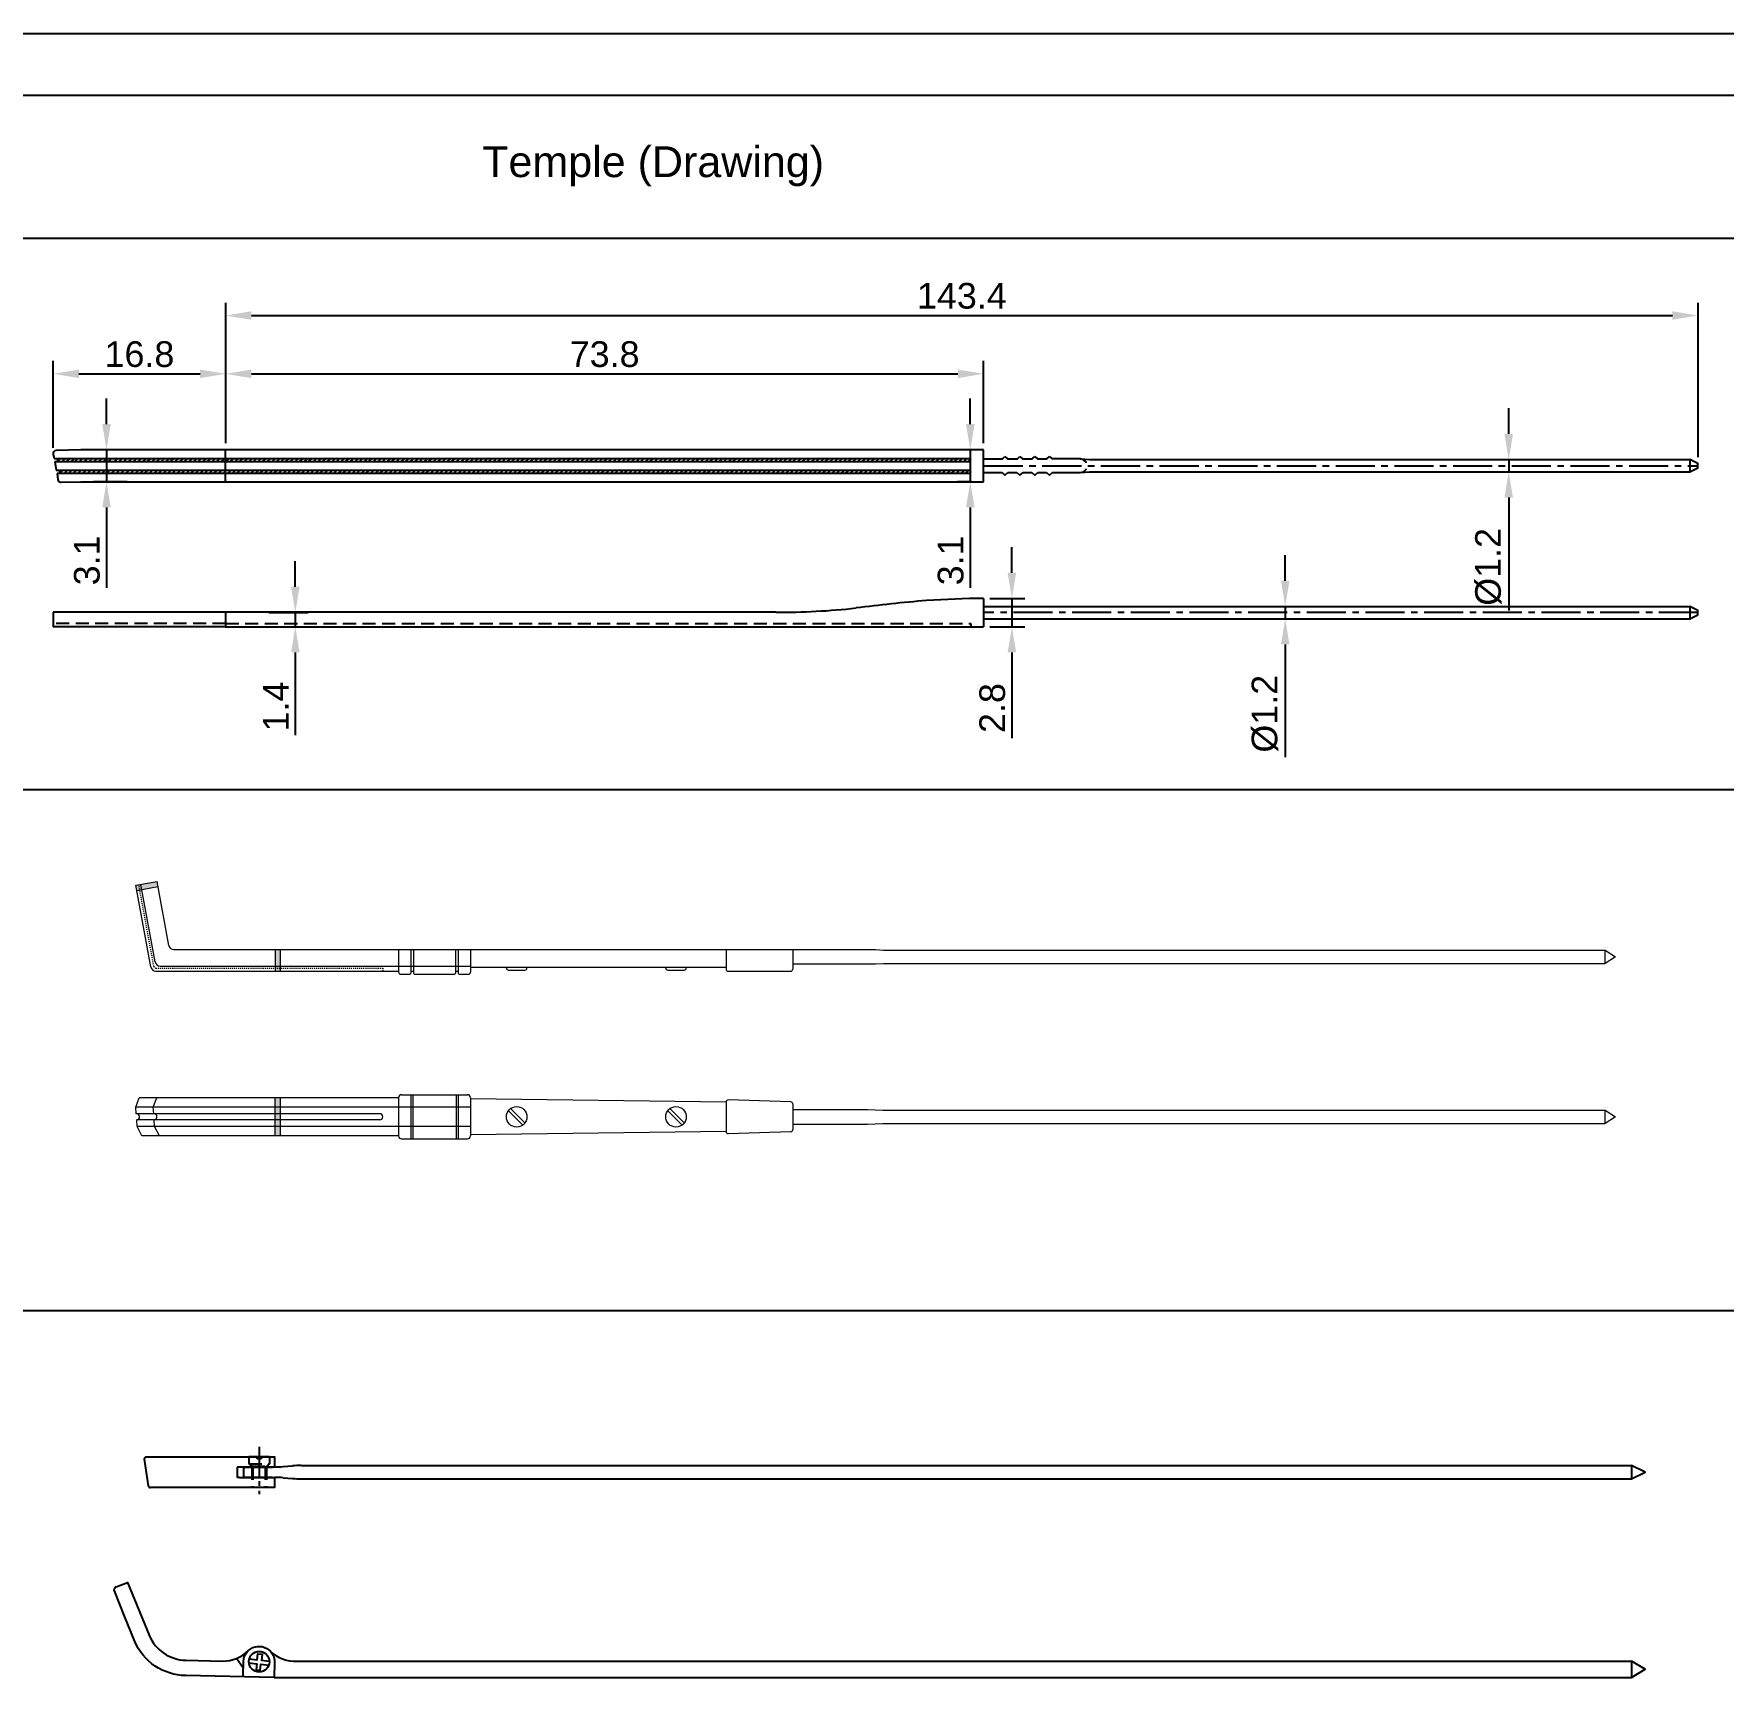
# Model space of a CAD drawing. Header units: millimetres. Extents: x 7018 to 13530, y 4187 to 5692.
# Drawn here: x 7103.1 to 7267.7, y 4661.3 to 4821.9 of the extents above; entities that cross this region are included whole.
import ezdxf

# ---------------------------------------------------------------- set-up
doc = ezdxf.new("R2010")
doc.units = ezdxf.units.MM
for name, pattern in [('CENTER2', [28.575, 19.05, -3.175, 3.175, -3.175]), ('HIDDEN', [9.525, 6.35, -3.175]), ('HIDDEN2', [0.1875, 0.125, -0.0625]), ('New Line1', [0.8, 0.5, -0.3])]:
    doc.linetypes.add(name, pattern=pattern)
for name, color, linetype in [('Center Line', 2, 'CENTER2'), ('Dimension', 3, 'Continuous'), ('Hidden Line', 1, 'HIDDEN2')]:
    doc.layers.add(name, color=color, linetype=linetype)
doc.styles.get("Standard").update_dxf_attribs({"font": 'arial.ttf'})
doc.styles.add('样式 1', font='romant.shx')
doc.dimstyles.new('ISO-25$0', dxfattribs={"dimtxt": 2.5, "dimasz": 2.5, "dimexe": 0.5, "dimexo": 1, "dimgap": 1, "dimtad": 0, "dimtih": 1, "dimtoh": 1, "dimdec": 1, "dimzin": 10, "dimdsep": 46, "dimlunit": 6, "dimtxsty": '样式 1', "dimcen": 0, "dimclrd": 256, "dimclre": 256, "dimclrt": 7, "dimazin": 0, "dimtfac": 1, "dimtdec": 1, "dimtofl": 0, "dimtmove": 0, "dimatfit": 0, "dimfxl": 1, "dimtolj": 1, "dimtzin": 10, "dimarcsym": 0})

# ---------------------------------------------------------------- blocks, each defined once
blk = doc.blocks.new('*D3167')
at = {"layer": 'Defpoints', "color": 0, "transparency": 16777216}
for p in [(7195.62, 4788.81), (7121.8, 4781.41), (7195.62, 4781.41)]:
    blk.add_point(p, dxfattribs=at)
at = {"layer": 'Dimension', "color": 0, "lineweight": -2, "transparency": 16777216}
for p, q in [((7121.8, 4782.04), (7121.8, 4790.06)), ((7195.62, 4782.04), (7195.62, 4790.06)), ((7124.3, 4788.81), (7193.12, 4788.81))]:
    blk.add_line(p, q, dxfattribs=at)
at = {"layer": 'Dimension', "color": 0, "transparency": 16777216}
for points in [[(7124.3, 4789.22), (7124.3, 4788.39), (7121.8, 4788.81)], [(7193.12, 4789.22), (7193.12, 4788.39), (7195.62, 4788.81)]]:
    blk.add_solid(points, dxfattribs=at)
at = {"layer": 'Dimension', "color": 0, "transparency": 16777216, "insert": (7158.71, 4790.71), "char_height": 2.5, "attachment_point": 5}
blk.add_mtext('73.8', dxfattribs=at)
blk = doc.blocks.new('*D3170')
at = {"layer": 'Defpoints', "color": 0, "transparency": 16777216}
for p in [(7121.8, 4788.81), (7105.01, 4780.98), (7121.8, 4781.41)]:
    blk.add_point(p, dxfattribs=at)
at = {"layer": 'Dimension', "color": 0, "lineweight": -2, "transparency": 16777216}
for p, q in [((7105.01, 4781.6), (7105.01, 4790.06)), ((7121.8, 4782.04), (7121.8, 4790.06)), ((7107.51, 4788.81), (7119.3, 4788.81))]:
    blk.add_line(p, q, dxfattribs=at)
at = {"layer": 'Dimension', "color": 0, "transparency": 16777216}
for points in [[(7107.51, 4789.22), (7107.51, 4788.39), (7105.01, 4788.81)], [(7119.3, 4789.22), (7119.3, 4788.39), (7121.8, 4788.81)]]:
    blk.add_solid(points, dxfattribs=at)
at = {"layer": 'Dimension', "color": 0, "transparency": 16777216, "insert": (7113.4, 4790.71), "char_height": 2.5, "attachment_point": 5}
blk.add_mtext('16.8', dxfattribs=at)
blk = doc.blocks.new('*D3168')
at = {"layer": 'Defpoints', "color": 0, "transparency": 16777216}
for p in [(7265.2, 4794.48), (7121.8, 4781.41), (7265.2, 4780.07)]:
    blk.add_point(p, dxfattribs=at)
at = {"layer": 'Dimension', "color": 0, "lineweight": -2, "transparency": 16777216}
for p, q in [((7121.8, 4782.04), (7121.8, 4795.73)), ((7265.2, 4780.69), (7265.2, 4795.73)), ((7124.3, 4794.48), (7262.7, 4794.48))]:
    blk.add_line(p, q, dxfattribs=at)
at = {"layer": 'Dimension', "color": 0, "transparency": 16777216}
for points in [[(7124.3, 4794.9), (7124.3, 4794.07), (7121.8, 4794.48)], [(7262.7, 4794.9), (7262.7, 4794.07), (7265.2, 4794.48)]]:
    blk.add_solid(points, dxfattribs=at)
at = {"layer": 'Dimension', "color": 0, "transparency": 16777216, "insert": (7193.5, 4796.39), "char_height": 2.5, "attachment_point": 5}
blk.add_mtext('143.4', dxfattribs=at)
blk = doc.blocks.new('*D3169')
at = {"layer": 'Defpoints', "color": 0, "transparency": 16777216}
for p in [(7112.85, 4781.41), (7110.19, 4778.3), (7112.85, 4778.3)]:
    blk.add_point(p, dxfattribs=at)
at = {"layer": 'Dimension', "color": 0, "lineweight": -2, "transparency": 16777216}
for p, q in [((7110.19, 4783.91), (7110.19, 4786.41)), ((7112.22, 4781.41), (7108.94, 4781.41)), ((7110.19, 4781.41), (7110.19, 4778.3)), ((7112.22, 4778.3), (7108.94, 4778.3)), ((7110.19, 4775.8), (7110.19, 4767.98))]:
    blk.add_line(p, q, dxfattribs=at)
at = {"layer": 'Dimension', "color": 0, "transparency": 16777216}
for points in [[(7109.78, 4783.91), (7110.61, 4783.91), (7110.19, 4781.41)], [(7109.78, 4775.8), (7110.61, 4775.8), (7110.19, 4778.3)]]:
    blk.add_solid(points, dxfattribs=at)
at = {"layer": 'Dimension', "color": 0, "transparency": 16777216, "insert": (7108.29, 4770.64), "char_height": 2.5, "attachment_point": 5, "rotation": 90}
blk.add_mtext('3.1', dxfattribs=at)
blk = doc.blocks.new('*D3171')
at = {"layer": 'Defpoints', "color": 0, "transparency": 16777216}
for p in [(7246.76, 4780.45), (7246.76, 4779.25), (7246.76, 4779.25)]:
    blk.add_point(p, dxfattribs=at)
at = {"layer": 'Dimension', "color": 0, "lineweight": -2, "transparency": 16777216}
for p, q in [((7246.76, 4782.95), (7246.76, 4785.45)), ((7246.76, 4780.45), (7246.76, 4779.25)), ((7247.39, 4780.45), (7248.01, 4780.45)), ((7247.39, 4779.25), (7248.01, 4779.25)), ((7246.76, 4776.75), (7246.76, 4765.76))]:
    blk.add_line(p, q, dxfattribs=at)
at = {"layer": 'Dimension', "color": 0, "transparency": 16777216}
for points in [[(7246.35, 4782.95), (7247.18, 4782.95), (7246.76, 4780.45)], [(7246.35, 4776.75), (7247.18, 4776.75), (7246.76, 4779.25)]]:
    blk.add_solid(points, dxfattribs=at)
at = {"layer": 'Dimension', "color": 0, "transparency": 16777216, "insert": (7244.79, 4770.01), "char_height": 2.5, "attachment_point": 5, "rotation": 90}
blk.add_mtext('%%c1.2', dxfattribs=at)
blk = doc.blocks.new('*D3172')
at = {"layer": 'Defpoints', "color": 0, "transparency": 16777216}
for p in [(7195.07, 4781.41), (7194.32, 4778.3), (7195.07, 4778.3)]:
    blk.add_point(p, dxfattribs=at)
at = {"layer": 'Dimension', "color": 0, "lineweight": -2, "transparency": 16777216}
for p, q in [((7194.32, 4783.91), (7194.32, 4786.41)), ((7194.44, 4781.41), (7193.07, 4781.41)), ((7194.32, 4781.41), (7194.32, 4778.3)), ((7194.44, 4778.3), (7193.07, 4778.3)), ((7194.32, 4775.8), (7194.32, 4767.98))]:
    blk.add_line(p, q, dxfattribs=at)
at = {"layer": 'Dimension', "color": 0, "transparency": 16777216}
for points in [[(7193.9, 4783.91), (7194.74, 4783.91), (7194.32, 4781.41)], [(7193.9, 4775.8), (7194.74, 4775.8), (7194.32, 4778.3)]]:
    blk.add_solid(points, dxfattribs=at)
at = {"layer": 'Dimension', "color": 0, "transparency": 16777216, "insert": (7192.42, 4770.64), "char_height": 2.5, "attachment_point": 5, "rotation": 90}
blk.add_mtext('3.1', dxfattribs=at)
blk = doc.blocks.new('*D3173')
at = {"layer": 'Defpoints', "color": 0, "transparency": 16777216}
for p in [(7224.99, 4766.16), (7224.99, 4764.96), (7224.99, 4764.96)]:
    blk.add_point(p, dxfattribs=at)
at = {"layer": 'Dimension', "color": 0, "lineweight": -2, "transparency": 16777216}
for p, q in [((7224.99, 4768.66), (7224.99, 4771.16)), ((7224.99, 4766.16), (7224.99, 4764.96)), ((7225.62, 4766.16), (7226.24, 4766.16)), ((7225.62, 4764.96), (7226.24, 4764.96)), ((7224.99, 4762.46), (7224.99, 4751.47))]:
    blk.add_line(p, q, dxfattribs=at)
at = {"layer": 'Dimension', "color": 0, "transparency": 16777216}
for points in [[(7224.58, 4768.66), (7225.41, 4768.66), (7224.99, 4766.16)], [(7224.58, 4762.46), (7225.41, 4762.46), (7224.99, 4764.96)]]:
    blk.add_solid(points, dxfattribs=at)
at = {"layer": 'Dimension', "color": 0, "transparency": 16777216, "insert": (7223.02, 4755.71), "char_height": 2.5, "attachment_point": 5, "rotation": 90}
blk.add_mtext('%%c1.2', dxfattribs=at)
blk = doc.blocks.new('*D3174')
at = {"layer": 'Defpoints', "color": 0, "transparency": 16777216}
for p in [(7195.62, 4766.94), (7195.62, 4764.18), (7198.37, 4764.18)]:
    blk.add_point(p, dxfattribs=at)
at = {"layer": 'Dimension', "color": 0, "lineweight": -2, "transparency": 16777216}
for p, q in [((7198.37, 4769.44), (7198.37, 4771.94)), ((7196.24, 4766.94), (7199.62, 4766.94)), ((7198.37, 4766.94), (7198.37, 4764.18)), ((7196.24, 4764.18), (7199.62, 4764.18)), ((7198.37, 4761.68), (7198.37, 4753.34))]:
    blk.add_line(p, q, dxfattribs=at)
at = {"layer": 'Dimension', "color": 0, "transparency": 16777216}
for points in [[(7197.96, 4769.44), (7198.79, 4769.44), (7198.37, 4766.94)], [(7197.96, 4761.68), (7198.79, 4761.68), (7198.37, 4764.18)]]:
    blk.add_solid(points, dxfattribs=at)
at = {"layer": 'Dimension', "color": 0, "transparency": 16777216, "insert": (7196.47, 4756.26), "char_height": 2.5, "attachment_point": 5, "rotation": 90}
blk.add_mtext('2.8', dxfattribs=at)
blk = doc.blocks.new('*D3175')
at = {"layer": 'Defpoints', "color": 0, "transparency": 16777216}
for p in [(7125.38, 4765.58), (7125.38, 4764.18), (7128.58, 4764.18)]:
    blk.add_point(p, dxfattribs=at)
at = {"layer": 'Dimension', "color": 0, "lineweight": -2, "transparency": 16777216}
for p, q in [((7128.58, 4768.08), (7128.58, 4770.58)), ((7126, 4765.58), (7129.83, 4765.58)), ((7128.58, 4765.58), (7128.58, 4764.18)), ((7126, 4764.18), (7129.83, 4764.18)), ((7128.58, 4761.68), (7128.58, 4753.63))]:
    blk.add_line(p, q, dxfattribs=at)
at = {"layer": 'Dimension', "color": 0, "transparency": 16777216}
for points in [[(7128.17, 4768.08), (7129, 4768.08), (7128.58, 4765.58)], [(7128.17, 4761.68), (7129, 4761.68), (7128.58, 4764.18)]]:
    blk.add_solid(points, dxfattribs=at)
at = {"layer": 'Dimension', "color": 0, "transparency": 16777216, "insert": (7126.7, 4756.41), "char_height": 2.5, "attachment_point": 5, "rotation": 90}
blk.add_mtext('1.4', dxfattribs=at)

msp = doc.modelspace()

# ---------------------------------------------------------------- hatches: boundary and pattern name
at = {"layer": 'Dimension'}
h = msp.add_hatch(color=256, dxfattribs=at)
h.paths.add_polyline_path([(7115.112, 4739.382), (7115.202, 4738.89), (7113.629, 4738.6), (7113.538, 4739.092)])
h.paths.add_polyline_path([(7113.341, 4739.056), (7113.538, 4739.092), (7113.629, 4738.6), (7113.432, 4738.564)])
h.paths.add_polyline_path([(7113.046, 4739.002), (7113.341, 4739.056), (7113.432, 4738.564), (7113.137, 4738.51)])
at = {"layer": 'Dimension', "lineweight": 9}
for points in [[(7126.635, 4730.641), (7127.135, 4730.641), (7127.135, 4732.741), (7126.635, 4732.741)], [(7127.135, 4714.608), (7127.135, 4718.308), (7126.635, 4718.308), (7126.635, 4714.608)]]:
    msp.add_hatch(color=256, dxfattribs=at).paths.add_polyline_path(points)

# ---------------------------------------------------------------- linework, layer by layer
for p, q in [((7433.963, 4815.918), (7024.708, 4815.918)), ((7037.265, 4802.029), (7433.703, 4802.029)), ((7105.007, 4780.976), (7105.08, 4780.574)), ((7105.08, 4780.574), (7194.166, 4780.574)), ((7194.166, 4780.236), (7105.165, 4780.236)), ((7105.165, 4780.236), (7105.292, 4779.431)), ((7107.706, 4781.414), (7105.292, 4781.329)), ((7121.796, 4781.414), (7107.706, 4781.414)), ((7121.796, 4778.295), (7121.796, 4781.414)), ((7195.618, 4781.414), (7121.796, 4781.414)), ((7194.166, 4780.574), (7194.293, 4780.532)), ((7194.293, 4780.278), (7194.166, 4780.236)), ((7194.293, 4780.532), (7194.335, 4780.405)), ((7194.335, 4780.405), (7194.293, 4780.278)), ((7195.618, 4778.295), (7195.618, 4781.414)), ((7195.618, 4780.525), (7197.457, 4780.525)), ((7197.457, 4780.525), (7197.687, 4780.755)), ((7197.687, 4780.755), (7197.945, 4780.525)), ((7197.945, 4780.525), (7198.904, 4780.525)), ((7198.904, 4780.525), (7199.163, 4780.755)), ((7199.163, 4780.755), (7199.421, 4780.525)), ((7199.421, 4780.525), (7200.344, 4780.525)), ((7200.344, 4780.525), (7200.602, 4780.755)), ((7200.602, 4780.755), (7200.861, 4780.525)), ((7200.861, 4780.525), (7201.783, 4780.525)), ((7201.783, 4780.525), (7202.042, 4780.755)), ((7202.042, 4780.755), (7202.301, 4780.525)), ((7205.037, 4780.525), (7205.938, 4780.455)), ((7205.938, 4780.455), (7264.391, 4780.455)), ((7105.292, 4779.431), (7194.166, 4779.431)), ((7194.166, 4779.092), (7105.377, 4779.092)), ((7105.377, 4779.092), (7105.454, 4778.512)), ((7194.166, 4779.431), (7194.293, 4779.389)), ((7194.293, 4779.135), (7194.166, 4779.092)), ((7194.293, 4779.389), (7194.335, 4779.262)), ((7194.335, 4779.262), (7194.293, 4779.135)), ((7195.618, 4779.185), (7197.423, 4779.185)), ((7197.423, 4779.185), (7197.686, 4778.955)), ((7197.686, 4778.955), (7197.982, 4779.185)), ((7197.982, 4779.185), (7198.867, 4779.185)), ((7198.867, 4779.185), (7199.163, 4778.955)), ((7199.163, 4778.955), (7199.458, 4779.185)), ((7199.458, 4779.185), (7200.307, 4779.185)), ((7200.307, 4779.185), (7200.602, 4778.955)), ((7200.602, 4778.955), (7200.898, 4779.185)), ((7200.898, 4779.185), (7201.746, 4779.185)), ((7201.746, 4779.185), (7202.042, 4778.955)), ((7202.042, 4778.955), (7202.338, 4779.185)), ((7205.037, 4779.185), (7205.938, 4779.255)), ((7205.938, 4779.255), (7264.391, 4779.255)), ((7105.758, 4778.252), (7107.706, 4778.295)), ((7107.706, 4778.295), (7121.796, 4778.295)), ((7121.796, 4778.295), (7195.618, 4778.295)), ((7195.618, 4766.94), (7195.618, 4764.185)), ((7105.007, 4765.585), (7105.007, 4764.185)), ((7121.796, 4765.585), (7105.007, 4765.585)), ((7121.796, 4765.585), (7121.796, 4764.185)), ((7175.376, 4765.585), (7121.796, 4765.585)), ((7195.618, 4766.162), (7264.391, 4766.162)), ((7121.796, 4764.185), (7105.007, 4764.185)), ((7121.796, 4764.185), (7195.618, 4764.185)), ((7195.618, 4764.962), (7264.391, 4764.962)), ((7037.526, 4748.326), (7433.963, 4748.326)), ((7037.526, 4697.594), (7433.963, 4697.594)), ((7258.736, 4682.506), (7258.736, 4681.204)), ((7128.782, 4663.464), (7258.736, 4663.464)), ((7258.736, 4663.464), (7258.736, 4661.866)), ((7126.512, 4661.866), (7258.736, 4661.866))]:
    msp.add_line(p, q)
at = {"lineweight": 9}
for p, q in [((7256.146, 4731.391), (7256.146, 4732.691)), ((7256.146, 4715.808), (7256.146, 4717.108))]:
    msp.add_line(p, q, dxfattribs=at)
for points in [[(7438.001, 4524.918), (7438.001, 4821.918), (7018.001, 4821.918), (7018.001, 4524.918)], [(7264.391, 4780.455), (7264.391, 4779.255), (7265.196, 4779.643), (7265.196, 4780.066)], [(7264.391, 4766.162), (7264.391, 4764.962), (7265.196, 4765.351), (7265.196, 4765.774)]]:
    msp.add_lwpolyline(points, close=True)
for points in [[(7105.377, 4780.574), (7105.461, 4780.236)], [(7105.461, 4780.32), (7105.758, 4780.574)], [(7105.843, 4780.236), (7106.181, 4780.574)], [(7106.266, 4780.236), (7106.647, 4780.574)], [(7106.732, 4780.236), (7107.071, 4780.574)], [(7107.067, 4780.236), (7107.405, 4780.574)], [(7107.532, 4780.236), (7107.871, 4780.574)], [(7107.998, 4780.236), (7108.337, 4780.574)], [(7108.464, 4780.236), (7108.803, 4780.574)], [(7108.93, 4780.236), (7109.269, 4780.574)], [(7109.396, 4780.236), (7109.734, 4780.574)], [(7109.861, 4780.236), (7110.2, 4780.574)], [(7110.327, 4780.236), (7110.666, 4780.574)], [(7110.913, 4780.236), (7111.251, 4780.574)], [(7111.378, 4780.236), (7111.717, 4780.574)], [(7111.844, 4780.236), (7112.183, 4780.574)], [(7112.31, 4780.236), (7112.649, 4780.574)], [(7112.776, 4780.236), (7113.115, 4780.574)], [(7113.242, 4780.236), (7113.58, 4780.574)], [(7113.707, 4780.236), (7114.046, 4780.574)], [(7114.131, 4780.236), (7114.512, 4780.574)], [(7114.597, 4780.236), (7114.935, 4780.574)], [(7115.02, 4780.236), (7115.401, 4780.574)], [(7115.486, 4780.236), (7115.825, 4780.574)], [(7115.952, 4780.236), (7116.291, 4780.574)], [(7116.375, 4780.236), (7116.756, 4780.574)], [(7116.841, 4780.236), (7117.18, 4780.574)], [(7117.307, 4780.236), (7117.646, 4780.574)], [(7117.73, 4780.236), (7118.069, 4780.574)], [(7118.196, 4780.236), (7118.535, 4780.574)], [(7118.62, 4780.236), (7119.001, 4780.574)], [(7119.085, 4780.236), (7119.424, 4780.574)], [(7119.551, 4780.236), (7119.89, 4780.574)], [(7119.975, 4780.236), (7120.313, 4780.574)], [(7120.441, 4780.236), (7120.779, 4780.574)], [(7120.864, 4780.236), (7121.245, 4780.574)], [(7121.33, 4780.236), (7121.669, 4780.574)], [(7121.796, 4780.236), (7122.134, 4780.574)], [(7122.219, 4780.236), (7122.558, 4780.574)], [(7122.685, 4780.236), (7123.024, 4780.574)], [(7123.108, 4780.236), (7123.489, 4780.574)], [(7123.574, 4780.236), (7123.913, 4780.574)], [(7124.04, 4780.236), (7124.379, 4780.574)], [(7124.463, 4780.236), (7124.802, 4780.574)], [(7124.929, 4780.236), (7125.268, 4780.574)], [(7125.353, 4780.236), (7125.734, 4780.574)], [(7125.819, 4780.236), (7126.157, 4780.574)], [(7126.284, 4780.236), (7126.623, 4780.574)], [(7126.708, 4780.236), (7127.089, 4780.574)], [(7127.174, 4780.236), (7127.512, 4780.574)], [(7127.597, 4780.236), (7127.978, 4780.574)], [(7128.063, 4780.236), (7128.402, 4780.574)], [(7128.529, 4780.236), (7128.867, 4780.574)], [(7128.952, 4780.236), (7129.333, 4780.574)], [(7129.418, 4780.236), (7129.757, 4780.574)], [(7129.841, 4780.236), (7130.223, 4780.574)], [(7130.307, 4780.236), (7130.646, 4780.574)], [(7130.773, 4780.236), (7131.112, 4780.574)], [(7131.197, 4780.236), (7131.578, 4780.574)], [(7131.662, 4780.236), (7132.001, 4780.574)], [(7132.128, 4780.236), (7132.467, 4780.574)], [(7132.552, 4780.236), (7132.89, 4780.574)], [(7133.017, 4780.236), (7133.356, 4780.574)], [(7133.441, 4780.236), (7133.822, 4780.574)], [(7133.907, 4780.236), (7134.245, 4780.574)], [(7134.373, 4780.236), (7134.711, 4780.574)], [(7134.796, 4780.236), (7135.135, 4780.574)], [(7135.262, 4780.236), (7135.601, 4780.574)], [(7135.685, 4780.236), (7136.066, 4780.574)], [(7136.151, 4780.236), (7136.49, 4780.574)], [(7136.617, 4780.236), (7136.956, 4780.574)], [(7137.04, 4780.236), (7137.379, 4780.574)], [(7137.506, 4780.236), (7137.845, 4780.574)], [(7137.93, 4780.236), (7138.311, 4780.574)], [(7138.395, 4780.236), (7138.734, 4780.574)], [(7138.861, 4780.236), (7139.2, 4780.574)], [(7139.285, 4780.236), (7139.623, 4780.574)], [(7139.751, 4780.236), (7140.089, 4780.574)], [(7140.174, 4780.236), (7140.555, 4780.574)], [(7140.64, 4780.236), (7140.979, 4780.574)], [(7141.106, 4780.236), (7141.444, 4780.574)], [(7141.529, 4780.236), (7141.91, 4780.574)], [(7141.995, 4780.236), (7142.334, 4780.574)], [(7142.418, 4780.236), (7142.799, 4780.574)], [(7142.884, 4780.236), (7143.223, 4780.574)], [(7143.35, 4780.236), (7143.689, 4780.574)], [(7143.773, 4780.236), (7144.155, 4780.574)], [(7144.239, 4780.236), (7144.578, 4780.574)], [(7144.705, 4780.236), (7145.044, 4780.574)], [(7145.129, 4780.236), (7145.467, 4780.574)], [(7145.594, 4780.236), (7145.933, 4780.574)], [(7146.018, 4780.236), (7146.399, 4780.574)], [(7146.484, 4780.236), (7146.822, 4780.574)], [(7146.949, 4780.236), (7147.288, 4780.574)], [(7147.373, 4780.236), (7147.712, 4780.574)], [(7147.839, 4780.236), (7148.177, 4780.574)], [(7148.262, 4780.236), (7148.643, 4780.574)], [(7148.728, 4780.236), (7149.067, 4780.574)], [(7149.194, 4780.236), (7149.533, 4780.574)], [(7149.617, 4780.236), (7149.956, 4780.574)], [(7150.083, 4780.236), (7150.422, 4780.574)], [(7150.507, 4780.236), (7150.888, 4780.574)], [(7150.972, 4780.236), (7151.311, 4780.574)], [(7151.438, 4780.236), (7151.777, 4780.574)], [(7151.862, 4780.236), (7152.2, 4780.574)], [(7152.327, 4780.236), (7152.666, 4780.574)], [(7152.751, 4780.236), (7153.132, 4780.574)], [(7153.217, 4780.236), (7153.555, 4780.574)], [(7153.683, 4780.236), (7154.021, 4780.574)], [(7154.106, 4780.236), (7154.487, 4780.574)], [(7154.572, 4780.236), (7154.911, 4780.574)], [(7154.995, 4780.236), (7155.376, 4780.574)], [(7155.461, 4780.236), (7155.8, 4780.574)], [(7155.927, 4780.236), (7156.266, 4780.574)], [(7156.35, 4780.236), (7156.731, 4780.574)], [(7156.816, 4780.236), (7157.155, 4780.574)], [(7157.24, 4780.236), (7157.621, 4780.574)], [(7157.705, 4780.236), (7158.044, 4780.574)], [(7158.171, 4780.236), (7158.51, 4780.574)], [(7158.595, 4780.236), (7158.976, 4780.574)], [(7159.061, 4780.236), (7159.399, 4780.574)], [(7159.526, 4780.236), (7159.865, 4780.574)], [(7159.95, 4780.236), (7160.289, 4780.574)], [(7160.416, 4780.236), (7160.754, 4780.574)], [(7160.839, 4780.236), (7161.22, 4780.574)], [(7161.305, 4780.236), (7161.644, 4780.574)], [(7161.771, 4780.236), (7162.109, 4780.574)], [(7162.194, 4780.236), (7162.533, 4780.574)], [(7162.66, 4780.236), (7162.999, 4780.574)], [(7163.083, 4780.236), (7163.465, 4780.574)], [(7163.549, 4780.236), (7163.888, 4780.574)], [(7164.015, 4780.236), (7164.354, 4780.574)], [(7164.439, 4780.236), (7164.777, 4780.574)], [(7164.904, 4780.236), (7165.243, 4780.574)], [(7165.328, 4780.236), (7165.709, 4780.574)], [(7165.794, 4780.236), (7166.132, 4780.574)], [(7166.259, 4780.236), (7166.598, 4780.574)], [(7166.683, 4780.236), (7167.022, 4780.574)], [(7167.149, 4780.236), (7167.487, 4780.574)], [(7167.572, 4780.236), (7167.953, 4780.574)], [(7168.038, 4780.236), (7168.377, 4780.574)], [(7168.504, 4780.236), (7168.843, 4780.574)], [(7168.927, 4780.236), (7169.308, 4780.574)], [(7169.393, 4780.236), (7169.732, 4780.574)], [(7169.817, 4780.236), (7170.198, 4780.574)], [(7170.282, 4780.236), (7170.621, 4780.574)], [(7170.748, 4780.236), (7171.087, 4780.574)], [(7171.172, 4780.236), (7171.553, 4780.574)], [(7171.637, 4780.236), (7171.976, 4780.574)], [(7172.061, 4780.236), (7172.442, 4780.574)], [(7172.527, 4780.236), (7172.865, 4780.574)], [(7172.992, 4780.236), (7173.331, 4780.574)], [(7173.416, 4780.236), (7173.797, 4780.574)], [(7173.882, 4780.236), (7174.221, 4780.574)], [(7174.348, 4780.236), (7174.686, 4780.574)], [(7174.771, 4780.236), (7175.11, 4780.574)], [(7175.237, 4780.236), (7175.576, 4780.574)], [(7175.66, 4780.236), (7176.041, 4780.574)], [(7176.126, 4780.236), (7176.465, 4780.574)], [(7176.592, 4780.236), (7176.931, 4780.574)], [(7177.015, 4780.236), (7177.354, 4780.574)], [(7177.481, 4780.236), (7177.82, 4780.574)], [(7177.905, 4780.236), (7178.286, 4780.574)], [(7178.37, 4780.236), (7178.709, 4780.574)], [(7178.836, 4780.236), (7179.175, 4780.574)], [(7179.26, 4780.236), (7179.599, 4780.574)], [(7179.726, 4780.236), (7180.064, 4780.574)], [(7180.149, 4780.236), (7180.53, 4780.574)], [(7180.615, 4780.236), (7180.954, 4780.574)], [(7181.081, 4780.236), (7181.419, 4780.574)], [(7181.504, 4780.236), (7181.843, 4780.574)], [(7181.97, 4780.236), (7182.309, 4780.574)], [(7182.393, 4780.236), (7182.775, 4780.574)], [(7182.859, 4780.236), (7183.198, 4780.574)], [(7183.325, 4780.236), (7183.664, 4780.574)], [(7183.748, 4780.236), (7184.13, 4780.574)], [(7184.214, 4780.236), (7184.553, 4780.574)], [(7184.638, 4780.236), (7185.019, 4780.574)], [(7185.104, 4780.236), (7185.442, 4780.574)], [(7185.569, 4780.236), (7185.908, 4780.574)], [(7185.993, 4780.236), (7186.374, 4780.574)], [(7186.459, 4780.236), (7186.797, 4780.574)], [(7186.924, 4780.236), (7187.263, 4780.574)], [(7187.348, 4780.236), (7187.687, 4780.574)], [(7187.814, 4780.236), (7188.153, 4780.574)], [(7188.237, 4780.236), (7188.618, 4780.574)], [(7188.703, 4780.236), (7189.042, 4780.574)], [(7189.169, 4780.236), (7189.508, 4780.574)], [(7189.592, 4780.236), (7189.931, 4780.574)], [(7190.058, 4780.236), (7190.397, 4780.574)], [(7190.482, 4780.236), (7190.863, 4780.574)], [(7190.947, 4780.236), (7191.286, 4780.574)], [(7191.413, 4780.236), (7191.752, 4780.574)], [(7191.837, 4780.236), (7192.175, 4780.574)], [(7192.302, 4780.236), (7192.641, 4780.574)], [(7192.726, 4780.236), (7193.107, 4780.574)], [(7193.192, 4780.236), (7193.531, 4780.574)], [(7193.658, 4780.236), (7193.996, 4780.574)], [(7194.081, 4780.236), (7194.335, 4780.49)], [(7205.599, 4780.151), (7205.599, 4780.193), (7205.345, 4780.447), (7205.037, 4780.525), (7202.301, 4780.525)], [(7105.588, 4779.431), (7105.673, 4779.092)], [(7105.673, 4779.177), (7105.927, 4779.431)], [(7106.054, 4779.092), (7106.393, 4779.431)], [(7106.478, 4779.092), (7106.817, 4779.431)], [(7106.932, 4779.092), (7107.271, 4779.431)], [(7107.398, 4779.092), (7107.737, 4779.431)], [(7107.864, 4779.092), (7108.202, 4779.431)], [(7108.329, 4779.092), (7108.668, 4779.431)], [(7108.795, 4779.092), (7109.134, 4779.431)], [(7109.261, 4779.092), (7109.6, 4779.431)], [(7109.727, 4779.092), (7110.066, 4779.431)], [(7110.193, 4779.092), (7110.531, 4779.431)], [(7110.658, 4779.092), (7110.997, 4779.431)], [(7111.124, 4779.092), (7111.463, 4779.431)], [(7111.59, 4779.092), (7111.929, 4779.431)], [(7112.056, 4779.092), (7112.395, 4779.431)], [(7112.522, 4779.092), (7112.861, 4779.431)], [(7112.988, 4779.092), (7113.326, 4779.431)], [(7113.453, 4779.092), (7113.792, 4779.431)], [(7113.877, 4779.092), (7114.258, 4779.431)], [(7114.343, 4779.092), (7114.681, 4779.431)], [(7114.808, 4779.092), (7115.147, 4779.431)], [(7115.232, 4779.092), (7115.571, 4779.431)], [(7115.698, 4779.092), (7116.036, 4779.431)], [(7116.121, 4779.092), (7116.502, 4779.431)], [(7116.587, 4779.092), (7116.926, 4779.431)], [(7117.053, 4779.092), (7117.392, 4779.431)], [(7117.476, 4779.092), (7117.815, 4779.431)], [(7117.942, 4779.092), (7118.281, 4779.431)], [(7118.366, 4779.092), (7118.747, 4779.431)], [(7118.831, 4779.092), (7119.17, 4779.431)], [(7119.297, 4779.092), (7119.636, 4779.431)], [(7119.721, 4779.092), (7120.059, 4779.431)], [(7120.186, 4779.092), (7120.525, 4779.431)], [(7120.61, 4779.092), (7120.991, 4779.431)], [(7121.076, 4779.092), (7121.414, 4779.431)], [(7121.542, 4779.092), (7121.88, 4779.431)], [(7121.965, 4779.092), (7122.346, 4779.431)], [(7122.431, 4779.092), (7122.77, 4779.431)], [(7122.854, 4779.092), (7123.235, 4779.431)], [(7123.32, 4779.092), (7123.659, 4779.431)], [(7123.786, 4779.092), (7124.125, 4779.431)], [(7124.209, 4779.092), (7124.59, 4779.431)], [(7124.675, 4779.092), (7125.014, 4779.431)], [(7125.099, 4779.092), (7125.48, 4779.431)], [(7125.564, 4779.092), (7125.903, 4779.431)], [(7126.03, 4779.092), (7126.369, 4779.431)], [(7126.454, 4779.092), (7126.835, 4779.431)], [(7126.92, 4779.092), (7127.258, 4779.431)], [(7127.385, 4779.092), (7127.724, 4779.431)], [(7127.809, 4779.092), (7128.148, 4779.431)], [(7128.275, 4779.092), (7128.613, 4779.431)], [(7128.698, 4779.092), (7129.079, 4779.431)], [(7129.164, 4779.092), (7129.503, 4779.431)], [(7129.63, 4779.092), (7129.968, 4779.431)], [(7130.053, 4779.092), (7130.392, 4779.431)], [(7130.519, 4779.092), (7130.858, 4779.431)], [(7130.942, 4779.092), (7131.324, 4779.431)], [(7131.408, 4779.092), (7131.747, 4779.431)], [(7131.874, 4779.092), (7132.213, 4779.431)], [(7132.298, 4779.092), (7132.636, 4779.431)], [(7132.763, 4779.092), (7133.102, 4779.431)], [(7133.187, 4779.092), (7133.568, 4779.431)], [(7133.653, 4779.092), (7133.991, 4779.431)], [(7134.118, 4779.092), (7134.457, 4779.431)], [(7134.542, 4779.092), (7134.881, 4779.431)], [(7135.008, 4779.092), (7135.346, 4779.431)], [(7135.431, 4779.092), (7135.812, 4779.431)], [(7135.897, 4779.092), (7136.236, 4779.431)], [(7136.363, 4779.092), (7136.702, 4779.431)], [(7136.786, 4779.092), (7137.167, 4779.431)], [(7137.252, 4779.092), (7137.591, 4779.431)], [(7137.676, 4779.092), (7138.057, 4779.431)], [(7138.141, 4779.092), (7138.48, 4779.431)], [(7138.607, 4779.092), (7138.946, 4779.431)], [(7139.031, 4779.092), (7139.412, 4779.431)], [(7139.496, 4779.092), (7139.835, 4779.431)], [(7139.92, 4779.092), (7140.301, 4779.431)], [(7140.386, 4779.092), (7140.724, 4779.431)], [(7140.852, 4779.092), (7141.19, 4779.431)], [(7141.275, 4779.092), (7141.656, 4779.431)], [(7141.741, 4779.092), (7142.08, 4779.431)], [(7142.207, 4779.092), (7142.545, 4779.431)], [(7142.63, 4779.092), (7142.969, 4779.431)], [(7143.096, 4779.092), (7143.435, 4779.431)], [(7143.519, 4779.092), (7143.9, 4779.431)], [(7143.985, 4779.092), (7144.324, 4779.431)], [(7144.451, 4779.092), (7144.79, 4779.431)], [(7144.874, 4779.092), (7145.213, 4779.431)], [(7145.34, 4779.092), (7145.679, 4779.431)], [(7145.764, 4779.092), (7146.145, 4779.431)], [(7146.23, 4779.092), (7146.568, 4779.431)], [(7146.695, 4779.092), (7147.034, 4779.431)], [(7147.119, 4779.092), (7147.458, 4779.431)], [(7147.585, 4779.092), (7147.923, 4779.431)], [(7148.008, 4779.092), (7148.389, 4779.431)], [(7148.474, 4779.092), (7148.813, 4779.431)], [(7148.94, 4779.092), (7149.278, 4779.431)], [(7149.363, 4779.092), (7149.702, 4779.431)], [(7149.829, 4779.092), (7150.168, 4779.431)], [(7150.252, 4779.092), (7150.634, 4779.431)], [(7150.718, 4779.092), (7151.057, 4779.431)], [(7151.184, 4779.092), (7151.523, 4779.431)], [(7151.608, 4779.092), (7151.989, 4779.431)], [(7152.073, 4779.092), (7152.412, 4779.431)], [(7152.497, 4779.092), (7152.878, 4779.431)], [(7152.963, 4779.092), (7153.301, 4779.431)], [(7153.428, 4779.092), (7153.767, 4779.431)], [(7153.852, 4779.092), (7154.233, 4779.431)], [(7154.318, 4779.092), (7154.656, 4779.431)], [(7154.784, 4779.092), (7155.122, 4779.431)], [(7155.207, 4779.092), (7155.546, 4779.431)], [(7155.673, 4779.092), (7156.012, 4779.431)], [(7156.096, 4779.092), (7156.477, 4779.431)], [(7156.562, 4779.092), (7156.901, 4779.431)], [(7157.028, 4779.092), (7157.367, 4779.431)], [(7157.451, 4779.092), (7157.79, 4779.431)], [(7157.917, 4779.092), (7158.256, 4779.431)], [(7158.341, 4779.092), (7158.722, 4779.431)], [(7158.806, 4779.092), (7159.145, 4779.431)], [(7159.272, 4779.092), (7159.611, 4779.431)], [(7159.696, 4779.092), (7160.034, 4779.431)], [(7160.162, 4779.092), (7160.5, 4779.431)], [(7160.585, 4779.092), (7160.966, 4779.431)], [(7161.051, 4779.092), (7161.39, 4779.431)], [(7161.517, 4779.092), (7161.855, 4779.431)], [(7161.94, 4779.092), (7162.279, 4779.431)], [(7162.406, 4779.092), (7162.745, 4779.431)], [(7162.829, 4779.092), (7163.21, 4779.431)], [(7163.295, 4779.092), (7163.634, 4779.431)], [(7163.761, 4779.092), (7164.1, 4779.431)], [(7164.184, 4779.092), (7164.566, 4779.431)], [(7164.65, 4779.092), (7164.989, 4779.431)], [(7165.074, 4779.092), (7165.455, 4779.431)], [(7165.54, 4779.092), (7165.878, 4779.431)], [(7166.005, 4779.092), (7166.344, 4779.431)], [(7166.429, 4779.092), (7166.81, 4779.431)], [(7166.895, 4779.092), (7167.233, 4779.431)], [(7167.318, 4779.092), (7167.699, 4779.431)], [(7167.784, 4779.092), (7168.123, 4779.431)], [(7168.25, 4779.092), (7168.588, 4779.431)], [(7168.673, 4779.092), (7169.054, 4779.431)], [(7169.139, 4779.092), (7169.478, 4779.431)], [(7169.605, 4779.092), (7169.944, 4779.431)], [(7170.028, 4779.092), (7170.367, 4779.431)], [(7170.494, 4779.092), (7170.833, 4779.431)], [(7170.918, 4779.092), (7171.299, 4779.431)], [(7171.383, 4779.092), (7171.722, 4779.431)], [(7171.849, 4779.092), (7172.188, 4779.431)], [(7172.273, 4779.092), (7172.611, 4779.431)], [(7172.738, 4779.092), (7173.077, 4779.431)], [(7173.162, 4779.092), (7173.543, 4779.431)], [(7173.628, 4779.092), (7173.966, 4779.431)], [(7174.093, 4779.092), (7174.432, 4779.431)], [(7174.517, 4779.092), (7174.856, 4779.431)], [(7174.983, 4779.092), (7175.322, 4779.431)], [(7175.406, 4779.092), (7175.787, 4779.431)], [(7175.872, 4779.092), (7176.211, 4779.431)], [(7176.338, 4779.092), (7176.677, 4779.431)], [(7176.761, 4779.092), (7177.1, 4779.431)], [(7177.227, 4779.092), (7177.566, 4779.431)], [(7177.651, 4779.092), (7178.032, 4779.431)], [(7178.116, 4779.092), (7178.455, 4779.431)], [(7178.582, 4779.092), (7178.921, 4779.431)], [(7179.006, 4779.092), (7179.387, 4779.431)], [(7179.472, 4779.092), (7179.81, 4779.431)], [(7179.895, 4779.092), (7180.276, 4779.431)], [(7180.361, 4779.092), (7180.7, 4779.431)], [(7180.827, 4779.092), (7181.165, 4779.431)], [(7181.25, 4779.092), (7181.631, 4779.431)], [(7181.716, 4779.092), (7182.055, 4779.431)], [(7182.139, 4779.092), (7182.52, 4779.431)], [(7182.605, 4779.092), (7182.944, 4779.431)], [(7183.071, 4779.092), (7183.41, 4779.431)], [(7183.494, 4779.092), (7183.876, 4779.431)], [(7183.96, 4779.092), (7184.299, 4779.431)], [(7184.426, 4779.092), (7184.765, 4779.431)], [(7184.85, 4779.092), (7185.188, 4779.431)], [(7185.315, 4779.092), (7185.654, 4779.431)], [(7185.739, 4779.092), (7186.12, 4779.431)], [(7186.205, 4779.092), (7186.543, 4779.431)], [(7186.67, 4779.092), (7187.009, 4779.431)], [(7187.094, 4779.092), (7187.433, 4779.431)], [(7187.56, 4779.092), (7187.898, 4779.431)], [(7187.983, 4779.092), (7188.364, 4779.431)], [(7188.449, 4779.092), (7188.788, 4779.431)], [(7188.915, 4779.092), (7189.254, 4779.431)], [(7189.338, 4779.092), (7189.677, 4779.431)], [(7189.804, 4779.092), (7190.143, 4779.431)], [(7190.228, 4779.092), (7190.609, 4779.431)], [(7190.693, 4779.092), (7191.032, 4779.431)], [(7191.159, 4779.092), (7191.498, 4779.431)], [(7191.583, 4779.092), (7191.921, 4779.431)], [(7192.048, 4779.092), (7192.387, 4779.431)], [(7192.472, 4779.092), (7192.853, 4779.431)], [(7192.938, 4779.092), (7193.276, 4779.431)], [(7193.403, 4779.092), (7193.742, 4779.431)], [(7193.827, 4779.092), (7194.166, 4779.431)], [(7202.338, 4779.185), (7205.037, 4779.185), (7205.345, 4779.262), (7205.599, 4779.516), (7205.599, 4779.558)], [(7126.058, 4683.352), (7124.057, 4683.352)], [(7123.158, 4681.352), (7123.56, 4681.352), (7126.555, 4681.352), (7126.555, 4680.357), (7114.469, 4680.357)], [(7123.317, 4682.357), (7122.914, 4682.357)], [(7122.914, 4682.357), (7122.914, 4681.352)], [(7123.158, 4681.352), (7122.914, 4681.352)], [(7126.354, 4681.352), (7123.56, 4681.352), (7123.56, 4682.357), (7126.354, 4682.357)], [(7127.396, 4682.407), (7128.312, 4682.474)], [(7129.169, 4682.506), (7195.101, 4682.506)], [(7195.101, 4682.506), (7258.736, 4682.506)], [(7258.736, 4681.204), (7260.049, 4681.86), (7258.736, 4682.506)], [(7129.169, 4681.204), (7195.101, 4681.204)], [(7195.101, 4681.204), (7258.736, 4681.204)], [(7123.53, 4662.728), (7122.863, 4663.729)], [(7124.059, 4663.281), (7124.832, 4663.196), (7124.768, 4662.603), (7125.17, 4662.561), (7125.234, 4663.154), (7126.006, 4663.069)], [(7124.102, 4663.683), (7124.874, 4663.598), (7124.938, 4664.18), (7125.34, 4664.138), (7125.276, 4663.545), (7126.049, 4663.461)], [(7258.736, 4661.866), (7260.049, 4662.665), (7258.736, 4663.464)]]:
    msp.add_lwpolyline(points)
for points in [[(7114.268, 4680.526), (7113.909, 4683.125, -0.4550365), (7114.107, 4683.352), (7126.555, 4683.352), (7126.555, 4682.357), (7123.56, 4682.357), (7123.317, 4682.357)], [(7127.408, 4681.316), (7128.312, 4681.246, 0.0062443), (7129.169, 4681.204)], [(7123.51, 4661.927), (7123.549, 4663.529, -0.051915), (7123.576, 4663.735, -0.7125967), (7126.42, 4664.022, -0.1125239), (7126.555, 4663.37), (7126.512, 4661.866), (7117.903, 4662.043, -0.2949642), (7112.947, 4665.379), (7111.931, 4667.827), (7110.961, 4670.3, -0.4085245), (7111.123, 4670.677), (7112.241, 4671.128), (7114.339, 4665.972, 0.2949642), (7117.925, 4663.541), (7121.491, 4663.467)]]:
    msp.add_lwpolyline(points, format="xyb")
msp.add_circle((7125.058, 4663.4), 1)
for centre, radius, start, end in [((7105.303, 4781.029), 0.3, 92.00955, 190.30485), ((7105.751, 4778.552), 0.3, 187.59464, 271.27303), ((7196.867, 4661.434), 105.514, 90.67837, 93.69324), ((7175.606, 4834.002), 68.417, 269.80715, 276.38097), ((7204.102, 4599.971), 167.347, 94.80968, 97.17151), ((7126.543, 4692.366), 9.996, 270.00001, 274.89436), ((7126.555, 4671.356), 9.996, 85.10564, 89.99999), ((7129.157, 4672.512), 9.996, 90.00001, 94.89436), ((7114.478, 4680.571), 0.214, 192.05176, 267.74643), ((7121.528, 4666.995), 3.528, 269.39786, 314.79089), ((7128.532, 4666.866), 3.412, 224.92998, 274.19593)]:
    msp.add_arc(centre, radius, start, end)
at = {"layer": 'Center Line', "ltscale": 0.2}
for p, q in [((7195.618, 4779.855), (7265.196, 4779.855)), ((7265.196, 4765.562), (7195.618, 4765.562))]:
    msp.add_line(p, q, dxfattribs=at)
at = {"layer": 'Center Line', "ltscale": 0.15}
msp.add_line((7125.058, 4684.328), (7125.058, 4679.718), dxfattribs=at)
at = {"layer": 'Dimension', "lineweight": 9}
for p, q in [((7113.046, 4739.002), (7115.112, 4739.382)), ((7114.51, 4731.051), (7113.046, 4739.002)), ((7113.137, 4738.51), (7115.202, 4738.89)), ((7114.926, 4731.551), (7113.538, 4739.092)), ((7116.259, 4733.151), (7115.112, 4739.382)), ((7116.75, 4732.741), (7185.099, 4732.741)), ((7126.635, 4732.741), (7126.635, 4730.641)), ((7127.135, 4730.641), (7127.135, 4732.741)), ((7138.634, 4732.741), (7138.634, 4730.541)), ((7139.834, 4732.741), (7139.834, 4730.441)), ((7140.084, 4732.741), (7140.084, 4730.441)), ((7144.195, 4732.741), (7144.195, 4730.441)), ((7144.445, 4732.741), (7144.445, 4730.441)), ((7145.645, 4732.741), (7145.645, 4730.541)), ((7170.534, 4732.741), (7170.534, 4730.841)), ((7177.034, 4732.741), (7177.034, 4730.841)), ((7185.099, 4732.741), (7185.876, 4732.691)), ((7185.876, 4732.691), (7256.146, 4732.691)), ((7256.146, 4732.691), (7257.146, 4732.041)), ((7115.002, 4730.641), (7138.634, 4730.641)), ((7115.418, 4731.141), (7145.645, 4731.141)), ((7139.834, 4730.641), (7140.084, 4730.641)), ((7144.195, 4730.641), (7144.445, 4730.641)), ((7145.645, 4731.041), (7170.534, 4731.041)), ((7149.146, 4730.941), (7149.146, 4731.041)), ((7149.346, 4730.741), (7150.946, 4730.741)), ((7151.146, 4730.941), (7151.146, 4731.041)), ((7164.659, 4730.941), (7164.659, 4731.041)), ((7164.859, 4730.741), (7166.459, 4730.741)), ((7166.659, 4730.941), (7166.659, 4731.041)), ((7170.734, 4730.641), (7176.834, 4730.641)), ((7177.034, 4731.341), (7185.099, 4731.341)), ((7185.099, 4731.341), (7185.876, 4731.391)), ((7185.876, 4731.391), (7256.146, 4731.391)), ((7257.146, 4732.041), (7256.146, 4731.391)), ((7138.834, 4730.341), (7139.734, 4730.341)), ((7140.184, 4730.341), (7144.095, 4730.341)), ((7144.545, 4730.341), (7145.445, 4730.341)), ((7113.046, 4717.412), (7113.385, 4718.308)), ((7138.634, 4718.308), (7113.385, 4718.308)), ((7114.744, 4717.412), (7115.083, 4718.308)), ((7126.635, 4714.608), (7126.635, 4718.308)), ((7127.135, 4714.608), (7127.135, 4718.308)), ((7138.634, 4718.308), (7138.634, 4714.608)), ((7138.934, 4718.608), (7145.345, 4718.608)), ((7139.834, 4718.608), (7139.834, 4714.308)), ((7140.034, 4718.608), (7140.034, 4714.308)), ((7144.245, 4718.608), (7144.245, 4714.308)), ((7144.445, 4718.608), (7144.445, 4714.308)), ((7145.645, 4718.308), (7145.645, 4714.608)), ((7170.534, 4717.875), (7145.645, 4718.208)), ((7170.534, 4717.905), (7170.534, 4715.011)), ((7176.841, 4717.915), (7170.741, 4718.105)), ((7177.034, 4717.715), (7177.034, 4715.201)), ((7145.645, 4717.412), (7113.046, 4717.412)), ((7113.092, 4716.757), (7113.046, 4717.412)), ((7113.18, 4715.504), (7113.134, 4716.159)), ((7114.79, 4716.757), (7114.744, 4717.412)), ((7114.878, 4715.504), (7114.832, 4716.159)), ((7150.739, 4715.653), (7149.341, 4717.051)), ((7150.951, 4715.865), (7149.553, 4717.263)), ((7166.252, 4715.653), (7164.854, 4717.051)), ((7166.464, 4715.865), (7165.066, 4717.263)), ((7177.034, 4717.158), (7184.308, 4717.158)), ((7184.308, 4717.158), (7185.802, 4717.108)), ((7184.308, 4715.758), (7185.802, 4715.808)), ((7185.802, 4717.108), (7256.146, 4717.108)), ((7185.802, 4715.808), (7256.146, 4715.808)), ((7256.146, 4717.108), (7257.146, 4716.458)), ((7257.146, 4716.458), (7256.146, 4715.808)), ((7145.645, 4715.504), (7113.18, 4715.504)), ((7113.643, 4714.608), (7113.18, 4715.504)), ((7138.634, 4714.608), (7113.643, 4714.608)), ((7115.341, 4714.608), (7114.878, 4715.504)), ((7138.934, 4714.308), (7145.345, 4714.308)), ((7170.534, 4715.041), (7145.645, 4714.708)), ((7176.841, 4715.001), (7170.741, 4714.811)), ((7177.034, 4715.758), (7184.308, 4715.758))]:
    msp.add_line(p, q, dxfattribs=at)
at = {"layer": 'Dimension', "color": 2, "linetype": 'New Line1', "lineweight": 9, "ltscale": 0.1}
for p, q in [((7114.805, 4731.105), (7113.341, 4739.056)), ((7115.002, 4730.941), (7137.103, 4730.941)), ((7137.103, 4730.941), (7137.103, 4730.641))]:
    msp.add_line(p, q, dxfattribs=at)
at = {"layer": 'Dimension', "lineweight": 9}
for points in [[(7136.803, 4716.758), (7113.092, 4716.758)], [(7136.803, 4716.158), (7113.134, 4716.158)]]:
    msp.add_lwpolyline(points, dxfattribs=at)
msp.add_lwpolyline([(7136.803, 4716.158, 1), (7136.803, 4716.758, 1)], format="xyb", dxfattribs=at)
for centre in [(7150.146, 4716.458), (7165.659, 4716.458)]:
    msp.add_circle(centre, 1, dxfattribs=at)
for centre, radius, start, end in [((7116.75, 4733.241), 0.5, 190.43016, 270), ((7115.002, 4731.141), 0.5, 190.43016, 270), ((7115.418, 4731.641), 0.5, 190.43016, 270), ((7149.346, 4730.941), 0.2, 180, 270), ((7150.946, 4730.941), 0.2, 270, 0), ((7164.859, 4730.941), 0.2, 180, 270), ((7166.459, 4730.941), 0.2, 270, 0), ((7170.734, 4730.841), 0.2, 180, 270), ((7176.834, 4730.841), 0.2, 270, 0), ((7138.834, 4730.541), 0.2, 180, 270), ((7139.734, 4730.441), 0.1, 270, 0), ((7140.184, 4730.441), 0.1, 180, 270), ((7144.095, 4730.441), 0.1, 270, 0), ((7144.545, 4730.441), 0.1, 180, 270), ((7145.445, 4730.541), 0.2, 270, 0), ((7138.934, 4718.308), 0.3, 90, 180), ((7145.345, 4718.308), 0.3, 0, 90), ((7170.734, 4717.905), 0.2, 88.21241, 180), ((7176.834, 4717.715), 0.2, 0, 88.21241), ((7113.113, 4716.458), 0.3, 274, 94), ((7114.811, 4716.458), 0.3, 274, 94), ((7138.934, 4714.608), 0.3, 180, 270), ((7145.345, 4714.608), 0.3, 270, 0), ((7170.734, 4715.011), 0.2, 180, 271.78759), ((7176.834, 4715.201), 0.2, 271.78759, 0)]:
    msp.add_arc(centre, radius, start, end, dxfattribs=at)
at = {"layer": 'Dimension', "color": 2, "linetype": 'New Line1', "lineweight": 9, "ltscale": 0.1}
msp.add_arc((7115.002, 4731.141), 0.2, 190.43016, 270, dxfattribs=at)
at = {"layer": 'Hidden Line', "linetype": 'HIDDEN', "ltscale": 0.2}
for p, q in [((7121.796, 4764.485), (7105.007, 4764.485)), ((7121.796, 4764.485), (7194.387, 4764.485)), ((7194.387, 4764.485), (7194.387, 4764.185))]:
    msp.add_line(p, q, dxfattribs=at)
at = {"layer": 'Hidden Line', "ltscale": 10}
for points in [[(7124.057, 4683.352), (7124.057, 4683.088)], [(7124.057, 4683.352), (7124.057, 4682.654), (7124.354, 4682.453), (7124.354, 4682.357)], [(7125.253, 4683.352), (7125.253, 4683.162), (7124.862, 4683.162), (7124.862, 4683.352)], [(7126.058, 4683.352), (7126.058, 4682.654), (7125.761, 4682.453), (7125.761, 4682.357)], [(7126.058, 4683.352), (7126.058, 4683.088)], [(7124.057, 4682.654), (7126.058, 4682.654)], [(7124.354, 4682.453), (7125.761, 4682.453)], [(7124.354, 4682.357), (7124.354, 4680.357)], [(7124.46, 4682.357), (7124.46, 4680.357)], [(7125.655, 4682.357), (7125.655, 4680.357)], [(7125.761, 4682.357), (7125.761, 4680.357)]]:
    msp.add_lwpolyline(points, dxfattribs=at)

# ---------------------------------------------------------------- texts
at = {"insert": (7163.432, 4809.011), "char_height": 2.99966, "width": 46.92869, "attachment_point": 5}
msp.add_mtext('Temple (Drawing)', dxfattribs=at)

# ---------------------------------------------------------------- dimensions: what is measured, and where the dimension line sits
at = {"layer": 'Dimension'}
for base, p1, p2, picture, middle in [((7265.196, 4794.483), (7121.796, 4781.414), (7265.196, 4780.066), '*D3168', (7193.496, 4796.386)), ((7121.796, 4788.806), (7105.007, 4780.976), (7121.796, 4781.414), '*D3170', (7113.401, 4790.708)), ((7195.618, 4788.806), (7121.796, 4781.414), (7195.618, 4781.414), '*D3167', (7158.707, 4790.709))]:
    dim = msp.add_linear_dim(base=base, p1=p1, p2=p2, dimstyle='ISO-25$0', override={"dimexe": 1.25, "dimexo": 0.625, "dimgap": 0.625, "dimtad": 1, "dimtih": 0, "dimtoh": 0, "dimzin": 8, "dimlunit": 2, "dimtxsty": 'Standard', "dimcen": 2.5, "dimclrd": 0, "dimclre": 0, "dimclrt": 0, "dimadec": 0, "dimtp": 0.2, "dimtm": 0.2, "dimtdec": 2, "dimtofl": 1, "dimatfit": 3, "dimtolj": 0, "dimtzin": 8}, dxfattribs=at)
    dim.commit()
    dim.dimension.update_dxf_attribs({"geometry": picture, "text_midpoint": middle})
dim = msp.add_linear_dim(base=(7110.193, 4778.295), p1=(7112.845, 4781.414), p2=(7112.845, 4778.295), angle=90, dimstyle='ISO-25$0', override={"dimexe": 1.25, "dimexo": 0.625, "dimgap": 0.625, "dimtad": 3, "dimtih": 0, "dimtoh": 0, "dimzin": 8, "dimlunit": 2, "dimtxsty": 'Standard', "dimcen": 2.5, "dimclrd": 0, "dimclre": 0, "dimclrt": 0, "dimadec": 0, "dimtp": 0.2, "dimtm": 0.2, "dimtdec": 2, "dimtofl": 1, "dimatfit": 3, "dimtolj": 0, "dimtzin": 8}, dxfattribs=at)
dim.commit()
dim.dimension.update_dxf_attribs({"geometry": '*D3169', "text_midpoint": (7108.29, 4770.637)})
for p1, p2, distance, override, picture, middle in [((7195.067, 4781.414), (7195.067, 4778.295), -0.749, {"dimexe": 1.25, "dimexo": 0.625, "dimgap": 0.625, "dimtad": 1, "dimtih": 0, "dimtoh": 0, "dimzin": 8, "dimlunit": 2, "dimtxsty": 'Standard', "dimcen": 2.5, "dimclrd": 0, "dimclre": 0, "dimclrt": 0, "dimadec": 0, "dimtp": 0.2, "dimtm": 0.2, "dimtdec": 2, "dimtofl": 1, "dimatfit": 3, "dimtolj": 0, "dimtzin": 8}, '*D3172', (7192.416, 4770.637)), ((7246.765, 4780.455), (7246.765, 4779.255), 0, {"dimexe": 1.25, "dimexo": 0.625, "dimgap": 0.625, "dimtad": 1, "dimtih": 0, "dimtoh": 0, "dimdec": 2, "dimzin": 8, "dimlunit": 2, "dimpost": '%%c<>', "dimtxsty": 'Standard', "dimcen": 2.5, "dimclrd": 0, "dimclre": 0, "dimclrt": 0, "dimadec": 0, "dimtp": 0.2, "dimtm": 0.2, "dimtdec": 2, "dimtofl": 1, "dimatfit": 3, "dimtolj": 0, "dimtzin": 8}, '*D3171', (7244.793, 4770.007)), ((7195.618, 4766.94), (7195.618, 4764.185), 2.754, {"dimexe": 1.25, "dimexo": 0.625, "dimgap": 0.625, "dimtad": 3, "dimtih": 0, "dimtoh": 0, "dimzin": 8, "dimlunit": 2, "dimtxsty": 'Standard', "dimcen": 2.5, "dimclrd": 0, "dimclre": 0, "dimclrt": 0, "dimadec": 0, "dimtp": 0.2, "dimtm": 0.2, "dimtdec": 2, "dimtofl": 1, "dimatfit": 3, "dimtolj": 0, "dimtzin": 8}, '*D3174', (7196.47, 4756.26)), ((7125.379, 4765.585), (7125.379, 4764.185), 3.204, {"dimexe": 1.25, "dimexo": 0.625, "dimgap": 0.625, "dimtad": 3, "dimtih": 0, "dimtoh": 0, "dimzin": 8, "dimlunit": 2, "dimtxsty": 'Standard', "dimcen": 2.5, "dimclrd": 0, "dimclre": 0, "dimclrt": 0, "dimadec": 0, "dimtp": 0.2, "dimtm": 0.2, "dimtdec": 2, "dimtofl": 1, "dimatfit": 3, "dimtolj": 0, "dimtzin": 8}, '*D3175', (7126.703, 4756.407)), ((7224.992, 4766.162), (7224.992, 4764.962), 0, {"dimexe": 1.25, "dimexo": 0.625, "dimgap": 0.625, "dimtad": 1, "dimtih": 0, "dimtoh": 0, "dimdec": 2, "dimzin": 8, "dimlunit": 2, "dimpost": '%%c<>', "dimtxsty": 'Standard', "dimcen": 2.5, "dimclrd": 0, "dimclre": 0, "dimclrt": 0, "dimadec": 0, "dimtp": 0.2, "dimtm": 0.2, "dimtdec": 2, "dimtofl": 1, "dimatfit": 3, "dimtolj": 0, "dimtzin": 8}, '*D3173', (7223.021, 4755.714))]:
    dim = msp.add_aligned_dim(p1=p1, p2=p2, distance=distance, dimstyle='ISO-25$0', override=override, dxfattribs=at)
    dim.commit()
    dim.dimension.update_dxf_attribs({"geometry": picture, "text_midpoint": middle})

doc.saveas('drawing.dxf')
